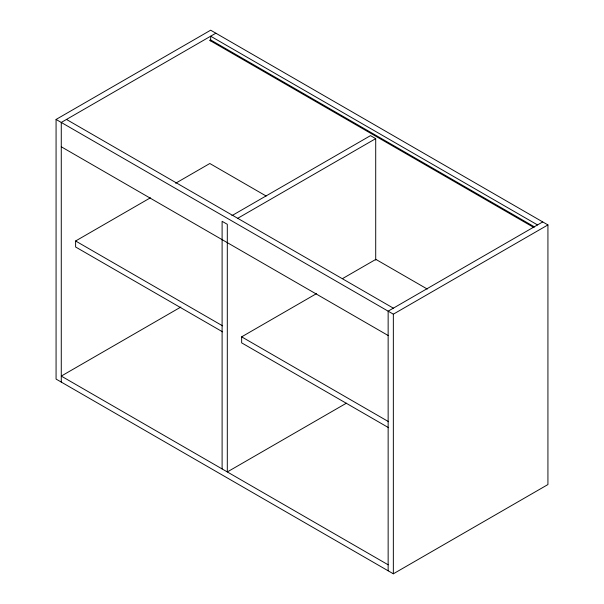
<?xml version="1.0" encoding="UTF-8"?>
<svg xmlns="http://www.w3.org/2000/svg" width="604" height="604" viewBox="0 0 604 604"><rect width="100%" height="100%" fill="white"/><g stroke="black" fill="none" stroke-linecap="round" stroke-linejoin="round"><path stroke-width="0.91" d="M56.074 119.449L210.653 30.2L547.926 224.922L547.926 484.551L393.347 573.8L56.074 379.078L56.074 119.449L393.347 314.171L547.926 224.922M215.854 33.205L61.276 122.446L61.276 382.083M222.566 331.838L75.606 246.991L75.606 240.988L150.434 197.787M175.651 183.231L209.814 163.503L266.145 196.028M231.891 215.658L370.509 135.636L375.711 138.633L375.711 260.09M237.908 218.195L375.711 138.633M180.868 307.028L61.276 376.081L388.146 564.793M388.599 427.692L241.645 342.853L241.645 336.843L316.473 293.642M342.498 278.618L375.847 259.365L427.285 289.059M542.724 221.917L388.146 311.166L388.146 570.795M346.356 403.208L227.308 471.935L227.308 224.311L222.106 221.313L222.106 468.938M537.53 224.922L210.653 36.202L210.653 40.883M210.32 39.743L534.593 226.961M209.482 40.234L533.747 227.444M66.47 119.449L393.347 308.161M61.276 146.787L388.146 335.507M75.606 240.988L222.566 325.835M241.645 336.843L388.599 421.69M393.347 314.171L393.347 573.8"/></g></svg>
